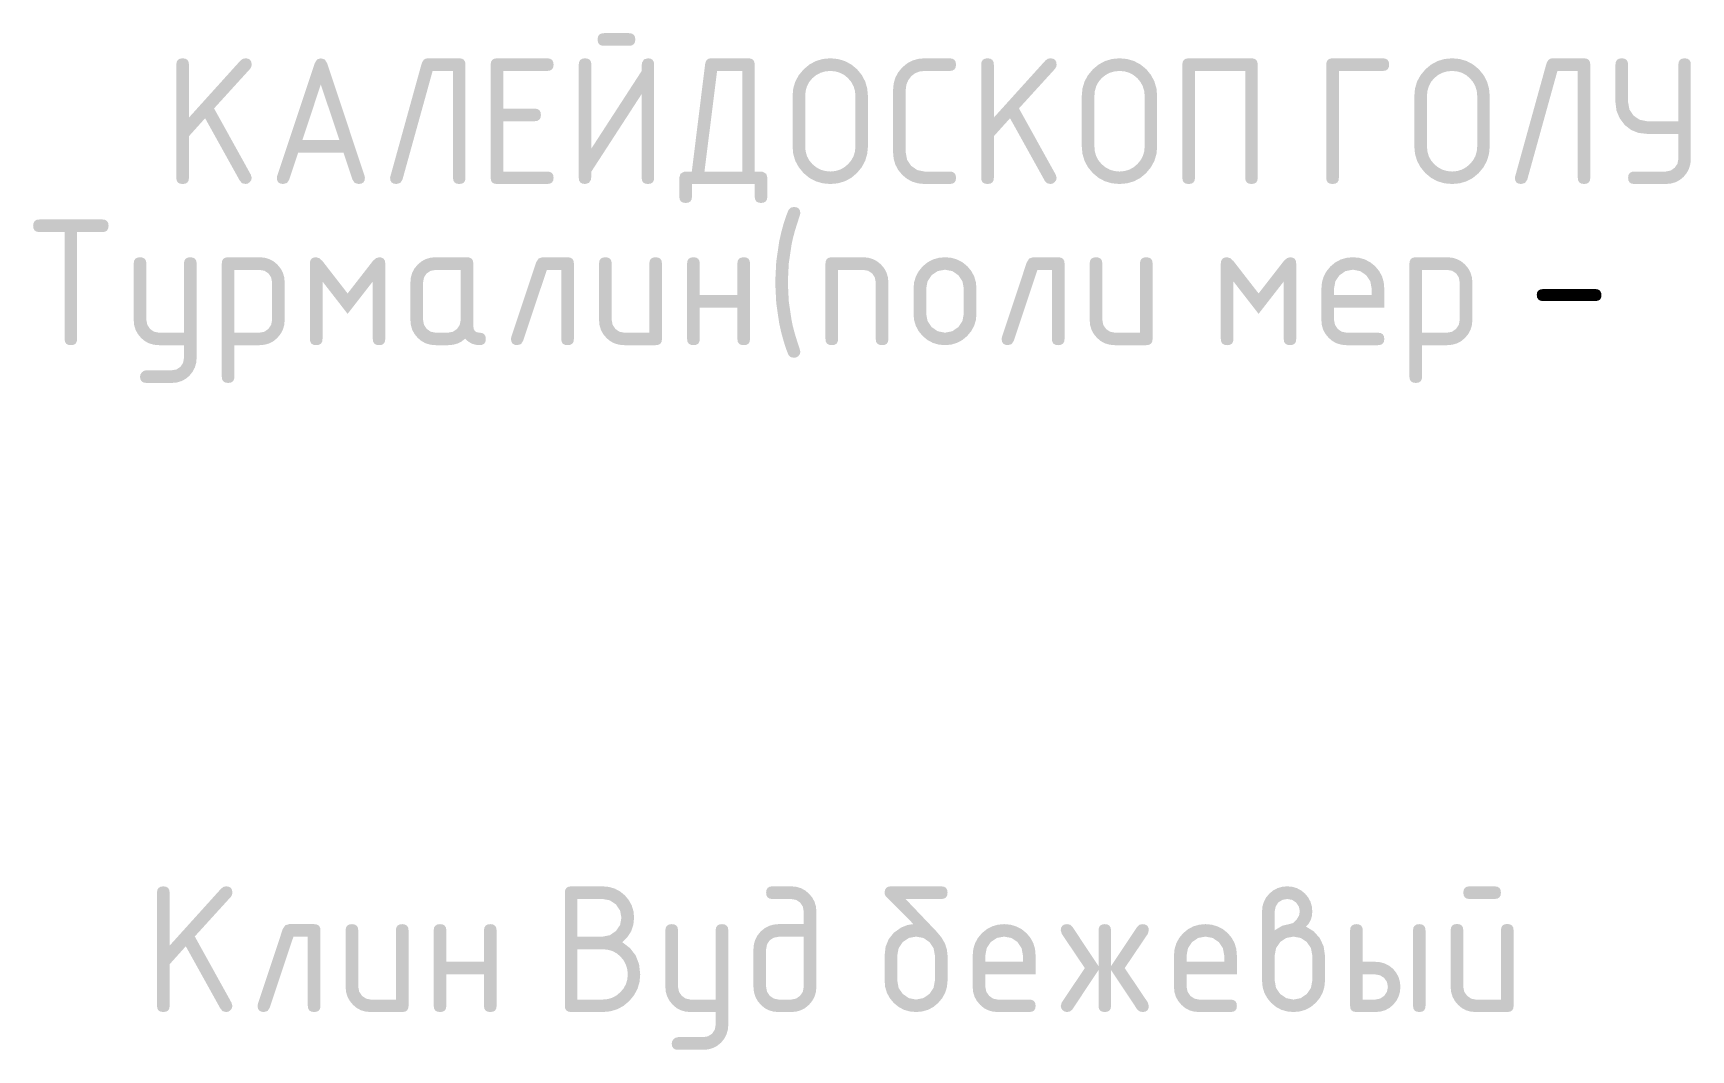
# Model space of a CAD drawing. Header units: millimetres. Extents: x -546 to 1681, y -650 to 1730.
# Drawn here: x 1109.88 to 1149.81, y 389.22 to 413.7 of the extents above; entities that cross this region are included whole.
import ezdxf

# ---------------------------------------------------------------- set-up
doc = ezdxf.new("R2010")
doc.units = ezdxf.units.MM

msp = doc.modelspace()

# ---------------------------------------------------------------- hatches: boundary and pattern name
h = msp.add_hatch(color=7)
h.paths.add_polyline_path([(1124.689, 413.095), (1124.753, 413.085), (1124.8, 413.057), (1124.828, 413.009), (1124.837, 412.943), (1124.837, 410.216), (1124.828, 410.15), (1124.8, 410.104), (1124.753, 410.077), (1124.689, 410.068), (1124.622, 410.077), (1124.575, 410.104), (1124.546, 410.15), (1124.537, 410.216), (1124.537, 412.235), (1123.326, 410.368), (1123.323, 410.239), (1123.313, 410.169), (1123.266, 410.093), (1123.174, 410.068), (1123.107, 410.077), (1123.059, 410.104), (1123.031, 410.15), (1123.021, 410.216), (1123.021, 412.943), (1123.031, 413.009), (1123.059, 413.057), (1123.107, 413.085), (1123.174, 413.095), (1123.24, 413.085), (1123.288, 413.057), (1123.316, 413.009), (1123.326, 412.943), (1123.326, 410.923), (1124.537, 412.79), (1124.538, 412.921), (1124.545, 412.989), (1124.593, 413.069)])
h.paths.add_polyline_path([(1124.232, 413.395), (1123.627, 413.395), (1123.56, 413.405), (1123.512, 413.433), (1123.484, 413.481), (1123.474, 413.548), (1123.484, 413.614), (1123.512, 413.662), (1123.56, 413.69), (1123.627, 413.7), (1124.232, 413.7), (1124.299, 413.69), (1124.346, 413.662), (1124.375, 413.614), (1124.384, 413.548), (1124.375, 413.481), (1124.346, 413.433), (1124.299, 413.405)])
h = msp.add_hatch(color=7)
h.dxf.hatch_style = 2
h.paths.add_polyline_path([(1114.02, 411.651), (1113.631, 411.219), (1113.631, 410.216), (1113.621, 410.15), (1113.592, 410.104), (1113.545, 410.077), (1113.478, 410.068), (1113.412, 410.077), (1113.364, 410.104), (1113.335, 410.15), (1113.326, 410.216), (1113.326, 412.943), (1113.335, 413.009), (1113.364, 413.057), (1113.412, 413.085), (1113.478, 413.095), (1113.545, 413.085), (1113.592, 413.057), (1113.621, 413.009), (1113.631, 412.943), (1113.631, 411.668), (1114.875, 413.044), (1114.93, 413.082), (1114.994, 413.095), (1115.058, 413.085), (1115.104, 413.057), (1115.133, 413.009), (1115.142, 412.943), (1115.132, 412.888), (1115.104, 412.841), (1114.236, 411.888), (1115.121, 410.292), (1115.142, 410.216), (1115.131, 410.162), (1115.096, 410.114), (1115.048, 410.079), (1114.994, 410.068), (1114.912, 410.087), (1114.858, 410.144)])
h = msp.add_hatch(color=7)
h.paths.add_polyline_path([(1116.807, 412.464), (1116.363, 411.126), (1117.255, 411.126)])
h.paths.add_polyline_path([(1117.87, 410.216), (1117.86, 410.15), (1117.831, 410.104), (1117.784, 410.077), (1117.717, 410.068), (1117.626, 410.093), (1117.573, 410.169), (1117.353, 410.821), (1116.261, 410.821), (1116.045, 410.169), (1115.992, 410.093), (1115.901, 410.068), (1115.834, 410.077), (1115.787, 410.104), (1115.758, 410.15), (1115.748, 410.216), (1115.757, 410.267), (1116.659, 412.972), (1116.716, 413.065), (1116.807, 413.095), (1116.902, 413.066), (1116.959, 412.976), (1117.861, 410.267)])
h = msp.add_hatch(color=7)
h.dxf.hatch_style = 2
h.paths.add_polyline_path([(1119.382, 413.095), (1120.144, 413.095), (1120.208, 413.085), (1120.255, 413.057), (1120.283, 413.009), (1120.292, 412.943), (1120.292, 410.216), (1120.283, 410.15), (1120.255, 410.104), (1120.208, 410.077), (1120.144, 410.068), (1120.078, 410.077), (1120.03, 410.104), (1120.002, 410.15), (1119.992, 410.216), (1119.992, 412.79), (1119.501, 412.79), (1118.773, 410.169), (1118.721, 410.093), (1118.629, 410.068), (1118.562, 410.077), (1118.514, 410.104), (1118.486, 410.15), (1118.476, 410.216), (1118.479, 410.237), (1118.489, 410.271), (1119.23, 412.943), (1119.254, 413.009), (1119.287, 413.057), (1119.33, 413.085)])
h = msp.add_hatch(color=7)
h.dxf.hatch_style = 2
h.paths.add_polyline_path([(1120.899, 410.216), (1120.899, 412.943), (1120.908, 413.009), (1120.937, 413.057), (1120.985, 413.085), (1121.052, 413.095), (1122.262, 413.095), (1122.329, 413.085), (1122.377, 413.057), (1122.405, 413.009), (1122.415, 412.943), (1122.405, 412.876), (1122.377, 412.828), (1122.329, 412.799), (1122.262, 412.79), (1121.204, 412.79), (1121.204, 411.884), (1121.957, 411.884), (1122.024, 411.875), (1122.072, 411.846), (1122.1, 411.798), (1122.11, 411.732), (1122.1, 411.665), (1122.072, 411.617), (1122.024, 411.589), (1121.957, 411.579), (1121.204, 411.579), (1121.204, 410.368), (1122.262, 410.368), (1122.329, 410.359), (1122.377, 410.33), (1122.405, 410.283), (1122.415, 410.216), (1122.405, 410.15), (1122.377, 410.104), (1122.329, 410.077), (1122.262, 410.068), (1121.052, 410.068), (1120.985, 410.077), (1120.937, 410.104), (1120.908, 410.15)])
h = msp.add_hatch(color=7)
h.paths.add_polyline_path([(1127.26, 410.368), (1127.391, 410.367), (1127.459, 410.36), (1127.539, 410.312), (1127.565, 410.22), (1127.565, 409.763), (1127.555, 409.697), (1127.527, 409.649), (1127.479, 409.621), (1127.412, 409.611), (1127.346, 409.621), (1127.298, 409.649), (1127.27, 409.697), (1127.26, 409.763), (1127.26, 410.068), (1125.749, 410.068), (1125.749, 409.763), (1125.739, 409.697), (1125.711, 409.649), (1125.663, 409.621), (1125.596, 409.611), (1125.53, 409.621), (1125.482, 409.649), (1125.453, 409.697), (1125.444, 409.763), (1125.444, 410.22), (1125.47, 410.312), (1125.55, 410.36), (1125.617, 410.367), (1125.745, 410.368), (1126.066, 412.955), (1126.082, 413.016), (1126.11, 413.06), (1126.15, 413.086), (1126.202, 413.095), (1127.112, 413.095), (1127.176, 413.085), (1127.222, 413.057), (1127.251, 413.009), (1127.26, 412.943)])
h.paths.add_polyline_path([(1126.96, 410.368), (1126.96, 412.79), (1126.354, 412.79), (1126.05, 410.368)])
h = msp.add_hatch(color=7)
h.paths.add_polyline_path([(1129.687, 410.974), (1129.687, 412.185), (1129.676, 412.307), (1129.643, 412.419), (1129.587, 412.523), (1129.509, 412.616), (1129.418, 412.692), (1129.316, 412.746), (1129.204, 412.779), (1129.082, 412.79), (1128.959, 412.779), (1128.847, 412.746), (1128.744, 412.692), (1128.65, 412.616), (1128.573, 412.523), (1128.519, 412.419), (1128.487, 412.307), (1128.476, 412.185), (1128.476, 410.974), (1128.487, 410.852), (1128.519, 410.739), (1128.573, 410.638), (1128.65, 410.546), (1128.744, 410.469), (1128.847, 410.413), (1128.959, 410.38), (1129.082, 410.368), (1129.204, 410.38), (1129.316, 410.413), (1129.418, 410.469), (1129.509, 410.546), (1129.587, 410.638), (1129.643, 410.739), (1129.676, 410.852)])
h.paths.add_polyline_path([(1129.988, 410.974), (1129.971, 410.793), (1129.921, 410.625), (1129.838, 410.471), (1129.721, 410.33), (1129.583, 410.214), (1129.43, 410.133), (1129.263, 410.084), (1129.082, 410.068), (1128.899, 410.084), (1128.732, 410.133), (1128.578, 410.214), (1128.438, 410.33), (1128.322, 410.471), (1128.238, 410.625), (1128.188, 410.793), (1128.172, 410.974), (1128.172, 412.185), (1128.188, 412.367), (1128.238, 412.535), (1128.322, 412.688), (1128.438, 412.828), (1128.578, 412.945), (1128.732, 413.028), (1128.899, 413.078), (1129.082, 413.095), (1129.263, 413.078), (1129.431, 413.029), (1129.585, 412.947), (1129.725, 412.832), (1129.84, 412.692), (1129.922, 412.537), (1129.971, 412.368), (1129.988, 412.185)])
h = msp.add_hatch(color=7)
h.dxf.hatch_style = 2
h.paths.add_polyline_path([(1131.957, 413.095), (1132.024, 413.085), (1132.072, 413.057), (1132.101, 413.009), (1132.11, 412.943), (1132.101, 412.876), (1132.072, 412.828), (1132.024, 412.799), (1131.957, 412.79), (1131.352, 412.79), (1131.23, 412.776), (1131.124, 412.735), (1131.033, 412.665), (1130.959, 412.566), (1130.913, 412.458), (1130.899, 412.337), (1130.899, 410.826), (1130.931, 410.65), (1131.03, 410.504), (1131.177, 410.403), (1131.352, 410.368), (1131.957, 410.368), (1132.024, 410.359), (1132.072, 410.33), (1132.101, 410.283), (1132.11, 410.216), (1132.101, 410.15), (1132.072, 410.104), (1132.024, 410.077), (1131.957, 410.068), (1131.352, 410.068), (1131.2, 410.082), (1131.059, 410.123), (1130.931, 410.191), (1130.815, 410.288), (1130.718, 410.405), (1130.649, 410.533), (1130.608, 410.672), (1130.594, 410.821), (1130.594, 412.337), (1130.608, 412.489), (1130.649, 412.63), (1130.718, 412.758), (1130.815, 412.875), (1130.931, 412.972), (1131.059, 413.04), (1131.2, 413.081), (1131.352, 413.095)])
h = msp.add_hatch(color=7)
h.dxf.hatch_style = 2
h.paths.add_polyline_path([(1133.411, 411.651), (1133.021, 411.219), (1133.021, 410.216), (1133.012, 410.15), (1132.983, 410.104), (1132.936, 410.077), (1132.869, 410.068), (1132.802, 410.077), (1132.754, 410.104), (1132.726, 410.15), (1132.716, 410.216), (1132.716, 412.943), (1132.726, 413.009), (1132.754, 413.057), (1132.802, 413.085), (1132.869, 413.095), (1132.936, 413.085), (1132.983, 413.057), (1133.012, 413.009), (1133.021, 412.943), (1133.021, 411.668), (1134.266, 413.044), (1134.321, 413.082), (1134.384, 413.095), (1134.449, 413.085), (1134.495, 413.057), (1134.523, 413.009), (1134.533, 412.943), (1134.523, 412.888), (1134.495, 412.841), (1133.626, 411.888), (1134.512, 410.292), (1134.533, 410.216), (1134.522, 410.162), (1134.486, 410.114), (1134.438, 410.079), (1134.384, 410.068), (1134.302, 410.087), (1134.249, 410.144)])
h = msp.add_hatch(color=7)
h.paths.add_polyline_path([(1136.655, 410.974), (1136.655, 412.185), (1136.644, 412.307), (1136.61, 412.419), (1136.555, 412.523), (1136.477, 412.616), (1136.386, 412.692), (1136.284, 412.746), (1136.172, 412.779), (1136.049, 412.79), (1135.927, 412.779), (1135.814, 412.746), (1135.711, 412.692), (1135.618, 412.616), (1135.54, 412.523), (1135.486, 412.419), (1135.454, 412.307), (1135.444, 412.185), (1135.444, 410.974), (1135.454, 410.852), (1135.486, 410.739), (1135.54, 410.638), (1135.618, 410.546), (1135.711, 410.469), (1135.814, 410.413), (1135.927, 410.38), (1136.049, 410.368), (1136.172, 410.38), (1136.284, 410.413), (1136.386, 410.469), (1136.477, 410.546), (1136.555, 410.638), (1136.61, 410.739), (1136.644, 410.852)])
h.paths.add_polyline_path([(1136.955, 410.974), (1136.939, 410.793), (1136.889, 410.625), (1136.805, 410.471), (1136.689, 410.33), (1136.551, 410.214), (1136.398, 410.133), (1136.23, 410.084), (1136.049, 410.068), (1135.867, 410.084), (1135.699, 410.133), (1135.546, 410.214), (1135.406, 410.33), (1135.289, 410.471), (1135.206, 410.625), (1135.156, 410.793), (1135.139, 410.974), (1135.139, 412.185), (1135.156, 412.367), (1135.206, 412.535), (1135.289, 412.688), (1135.406, 412.828), (1135.546, 412.945), (1135.699, 413.028), (1135.867, 413.078), (1136.049, 413.095), (1136.23, 413.078), (1136.398, 413.029), (1136.552, 412.947), (1136.693, 412.832), (1136.807, 412.692), (1136.889, 412.537), (1136.939, 412.368), (1136.955, 412.185)])
h = msp.add_hatch(color=7)
h.dxf.hatch_style = 2
h.paths.add_polyline_path([(1137.715, 413.095), (1139.23, 413.095), (1139.294, 413.085), (1139.341, 413.057), (1139.369, 413.009), (1139.378, 412.943), (1139.378, 410.216), (1139.369, 410.15), (1139.341, 410.104), (1139.294, 410.077), (1139.23, 410.068), (1139.163, 410.077), (1139.116, 410.104), (1139.087, 410.15), (1139.078, 410.216), (1139.078, 412.79), (1137.867, 412.79), (1137.867, 410.216), (1137.857, 410.15), (1137.829, 410.104), (1137.781, 410.077), (1137.715, 410.068), (1137.648, 410.077), (1137.6, 410.104), (1137.571, 410.15), (1137.562, 410.216), (1137.562, 412.943), (1137.571, 413.009), (1137.6, 413.057), (1137.648, 413.085)])
h = msp.add_hatch(color=7)
h.dxf.hatch_style = 2
h.paths.add_polyline_path([(1141.333, 412.79), (1141.333, 410.216), (1141.324, 410.15), (1141.295, 410.104), (1141.248, 410.077), (1141.181, 410.068), (1141.114, 410.077), (1141.067, 410.104), (1141.038, 410.15), (1141.028, 410.216), (1141.028, 412.943), (1141.038, 413.009), (1141.067, 413.057), (1141.114, 413.085), (1141.181, 413.095), (1142.392, 413.095), (1142.459, 413.085), (1142.506, 413.057), (1142.535, 413.009), (1142.544, 412.943), (1142.535, 412.876), (1142.506, 412.828), (1142.459, 412.799), (1142.392, 412.79)])
h = msp.add_hatch(color=7)
h.paths.add_polyline_path([(1144.666, 410.974), (1144.666, 412.185), (1144.655, 412.307), (1144.622, 412.419), (1144.566, 412.523), (1144.488, 412.616), (1144.397, 412.692), (1144.295, 412.746), (1144.183, 412.779), (1144.061, 412.79), (1143.938, 412.779), (1143.826, 412.746), (1143.723, 412.692), (1143.629, 412.616), (1143.552, 412.523), (1143.498, 412.419), (1143.466, 412.307), (1143.455, 412.185), (1143.455, 410.974), (1143.466, 410.852), (1143.498, 410.739), (1143.552, 410.638), (1143.629, 410.546), (1143.723, 410.469), (1143.826, 410.413), (1143.938, 410.38), (1144.061, 410.368), (1144.183, 410.38), (1144.295, 410.413), (1144.397, 410.469), (1144.488, 410.546), (1144.566, 410.638), (1144.622, 410.739), (1144.655, 410.852)])
h.paths.add_polyline_path([(1144.967, 410.974), (1144.95, 410.793), (1144.9, 410.625), (1144.817, 410.471), (1144.7, 410.33), (1144.562, 410.214), (1144.409, 410.133), (1144.242, 410.084), (1144.061, 410.068), (1143.878, 410.084), (1143.711, 410.133), (1143.557, 410.214), (1143.417, 410.33), (1143.301, 410.471), (1143.217, 410.625), (1143.167, 410.793), (1143.151, 410.974), (1143.151, 412.185), (1143.167, 412.367), (1143.217, 412.535), (1143.301, 412.688), (1143.417, 412.828), (1143.557, 412.945), (1143.711, 413.028), (1143.878, 413.078), (1144.061, 413.095), (1144.242, 413.078), (1144.41, 413.029), (1144.564, 412.947), (1144.704, 412.832), (1144.819, 412.692), (1144.901, 412.537), (1144.95, 412.368), (1144.967, 412.185)])
h = msp.add_hatch(color=7)
h.dxf.hatch_style = 2
h.paths.add_polyline_path([(1146.48, 413.095), (1147.241, 413.095), (1147.306, 413.085), (1147.352, 413.057), (1147.38, 413.009), (1147.39, 412.943), (1147.39, 410.216), (1147.38, 410.15), (1147.352, 410.104), (1147.306, 410.077), (1147.241, 410.068), (1147.175, 410.077), (1147.127, 410.104), (1147.099, 410.15), (1147.089, 410.216), (1147.089, 412.79), (1146.598, 412.79), (1145.87, 410.169), (1145.818, 410.093), (1145.726, 410.068), (1145.659, 410.077), (1145.611, 410.104), (1145.583, 410.15), (1145.573, 410.216), (1145.577, 410.237), (1145.586, 410.271), (1146.327, 412.943), (1146.351, 413.009), (1146.384, 413.057), (1146.427, 413.085)])
h = msp.add_hatch(color=7)
h.dxf.hatch_style = 2
h.paths.add_polyline_path([(1149.512, 411.275), (1148.754, 411.275), (1148.551, 411.298), (1148.374, 411.369), (1148.222, 411.487), (1148.098, 411.651), (1148.022, 411.832), (1147.996, 412.032), (1147.996, 412.943), (1148.006, 413.009), (1148.034, 413.057), (1148.082, 413.085), (1148.149, 413.095), (1148.215, 413.085), (1148.263, 413.057), (1148.291, 413.009), (1148.301, 412.943), (1148.301, 412.036), (1148.333, 411.861), (1148.432, 411.715), (1148.579, 411.614), (1148.754, 411.579), (1149.512, 411.579), (1149.512, 412.943), (1149.521, 413.009), (1149.55, 413.057), (1149.598, 413.085), (1149.664, 413.095), (1149.728, 413.085), (1149.775, 413.057), (1149.803, 413.009), (1149.812, 412.943), (1149.812, 410.673), (1149.801, 410.551), (1149.768, 410.438), (1149.714, 410.335), (1149.639, 410.242), (1149.545, 410.164), (1149.442, 410.11), (1149.329, 410.078), (1149.207, 410.068), (1148.449, 410.068), (1148.385, 410.077), (1148.338, 410.104), (1148.31, 410.15), (1148.301, 410.216), (1148.31, 410.283), (1148.338, 410.33), (1148.385, 410.359), (1148.449, 410.368), (1149.207, 410.368), (1149.324, 410.391), (1149.423, 410.458), (1149.49, 410.556), (1149.512, 410.673)])
h = msp.add_hatch(color=7)
h.dxf.hatch_style = 2
h.paths.add_polyline_path([(1128.058, 407.699), (1128.081, 407.242), (1128.148, 406.789), (1128.179, 406.642), (1128.223, 406.477), (1128.279, 406.292), (1128.346, 406.086), (1128.359, 406.031), (1128.349, 405.975), (1128.312, 405.925), (1128.264, 405.893), (1128.207, 405.883), (1128.127, 405.899), (1128.075, 405.95), (1128.016, 406.1), (1127.959, 406.277), (1127.903, 406.48), (1127.851, 406.708), (1127.779, 407.2), (1127.754, 407.699), (1127.779, 408.197), (1127.851, 408.689), (1127.903, 408.918), (1127.959, 409.12), (1128.016, 409.295), (1128.075, 409.443), (1128.127, 409.498), (1128.207, 409.515), (1128.273, 409.505), (1128.321, 409.476), (1128.35, 409.429), (1128.359, 409.362), (1128.346, 409.307), (1128.279, 409.104), (1128.223, 408.92), (1128.179, 408.755), (1128.148, 408.609), (1128.081, 408.156)])
h = msp.add_hatch(color=7)
h.dxf.hatch_style = 2
h.paths.add_polyline_path([(1109.877, 409.062), (1109.887, 409.129), (1109.915, 409.176), (1109.963, 409.205), (1110.03, 409.214), (1111.545, 409.214), (1111.61, 409.205), (1111.656, 409.176), (1111.684, 409.129), (1111.694, 409.062), (1111.684, 408.995), (1111.656, 408.947), (1111.61, 408.919), (1111.545, 408.909), (1110.936, 408.909), (1110.936, 406.336), (1110.927, 406.269), (1110.9, 406.223), (1110.854, 406.196), (1110.787, 406.187), (1110.721, 406.196), (1110.673, 406.223), (1110.645, 406.269), (1110.635, 406.336), (1110.635, 408.909), (1110.03, 408.909), (1109.963, 408.919), (1109.915, 408.947), (1109.887, 408.995)])
h = msp.add_hatch(color=7)
h.dxf.hatch_style = 2
h.paths.add_polyline_path([(1113.511, 405.878), (1113.511, 406.187), (1112.906, 406.187), (1112.783, 406.198), (1112.671, 406.23), (1112.569, 406.284), (1112.478, 406.361), (1112.4, 406.455), (1112.344, 406.558), (1112.311, 406.67), (1112.3, 406.793), (1112.3, 408.156), (1112.309, 408.22), (1112.338, 408.267), (1112.386, 408.295), (1112.452, 408.304), (1112.519, 408.295), (1112.567, 408.267), (1112.595, 408.22), (1112.605, 408.156), (1112.605, 406.793), (1112.627, 406.677), (1112.694, 406.577), (1112.792, 406.51), (1112.906, 406.488), (1113.511, 406.488), (1113.511, 408.156), (1113.52, 408.22), (1113.549, 408.267), (1113.596, 408.295), (1113.663, 408.304), (1113.73, 408.295), (1113.778, 408.267), (1113.806, 408.22), (1113.816, 408.156), (1113.816, 405.883), (1113.805, 405.76), (1113.772, 405.648), (1113.717, 405.545), (1113.642, 405.451), (1113.551, 405.375), (1113.449, 405.321), (1113.336, 405.288), (1113.214, 405.277), (1112.605, 405.277), (1112.538, 405.287), (1112.491, 405.315), (1112.462, 405.363), (1112.452, 405.429), (1112.463, 405.484), (1112.499, 405.535), (1112.547, 405.57), (1112.605, 405.582), (1113.21, 405.582), (1113.328, 405.602), (1113.426, 405.666), (1113.489, 405.761)])
h = msp.add_hatch(color=7)
h.paths.add_polyline_path([(1114.422, 408.156), (1114.431, 408.22), (1114.46, 408.267), (1114.507, 408.295), (1114.574, 408.304), (1115.332, 408.304), (1115.454, 408.293), (1115.566, 408.26), (1115.668, 408.206), (1115.759, 408.13), (1115.837, 408.037), (1115.893, 407.934), (1115.926, 407.821), (1115.937, 407.699), (1115.937, 406.793), (1115.926, 406.67), (1115.893, 406.558), (1115.837, 406.455), (1115.759, 406.361), (1115.668, 406.284), (1115.566, 406.23), (1115.454, 406.198), (1115.332, 406.187), (1114.726, 406.187), (1114.726, 405.426), (1114.717, 405.361), (1114.688, 405.315), (1114.641, 405.287), (1114.574, 405.277), (1114.507, 405.287), (1114.46, 405.315), (1114.431, 405.361), (1114.422, 405.426)])
h.paths.add_polyline_path([(1114.726, 407.999), (1114.726, 406.488), (1115.332, 406.488), (1115.447, 406.51), (1115.543, 406.577), (1115.61, 406.675), (1115.633, 406.793), (1115.633, 407.699), (1115.611, 407.816), (1115.548, 407.914), (1115.449, 407.979), (1115.332, 407.999)])
h = msp.add_hatch(color=7)
h.dxf.hatch_style = 2
h.paths.add_polyline_path([(1117.453, 406.941), (1116.848, 407.72), (1116.848, 406.336), (1116.839, 406.269), (1116.81, 406.223), (1116.763, 406.196), (1116.696, 406.187), (1116.629, 406.196), (1116.581, 406.223), (1116.553, 406.269), (1116.543, 406.336), (1116.543, 408.156), (1116.553, 408.22), (1116.581, 408.267), (1116.629, 408.295), (1116.696, 408.304), (1116.772, 408.281), (1116.848, 408.211), (1117.453, 407.432), (1118.059, 408.211), (1118.135, 408.281), (1118.211, 408.304), (1118.276, 408.295), (1118.322, 408.267), (1118.35, 408.22), (1118.36, 408.156), (1118.36, 406.336), (1118.35, 406.269), (1118.322, 406.223), (1118.276, 406.196), (1118.211, 406.187), (1118.145, 406.196), (1118.097, 406.223), (1118.069, 406.269), (1118.059, 406.336), (1118.059, 407.72)])
h = msp.add_hatch(color=7)
h.paths.add_polyline_path([(1120.177, 407.999), (1119.572, 407.999), (1119.454, 407.977), (1119.355, 407.914), (1119.292, 407.816), (1119.271, 407.699), (1119.271, 406.793), (1119.293, 406.677), (1119.36, 406.577), (1119.458, 406.51), (1119.572, 406.488), (1119.876, 406.488), (1119.991, 406.51), (1120.088, 406.577), (1120.154, 406.675), (1120.177, 406.793)])
h.paths.add_polyline_path([(1120.782, 406.336), (1120.773, 406.269), (1120.744, 406.223), (1120.698, 406.196), (1120.634, 406.187), (1120.531, 406.197), (1120.44, 406.226), (1120.358, 406.275), (1120.286, 406.344), (1120.197, 406.275), (1120.099, 406.226), (1119.992, 406.197), (1119.876, 406.187), (1119.572, 406.187), (1119.449, 406.198), (1119.337, 406.23), (1119.235, 406.284), (1119.144, 406.361), (1119.066, 406.454), (1119.01, 406.556), (1118.977, 406.669), (1118.966, 406.793), (1118.966, 407.699), (1118.977, 407.821), (1119.01, 407.934), (1119.066, 408.037), (1119.144, 408.13), (1119.235, 408.206), (1119.337, 408.26), (1119.449, 408.293), (1119.572, 408.304), (1120.329, 408.304), (1120.396, 408.295), (1120.444, 408.267), (1120.472, 408.22), (1120.482, 408.156), (1120.482, 406.64), (1120.491, 406.574), (1120.52, 406.526), (1120.567, 406.497), (1120.634, 406.488), (1120.698, 406.478), (1120.744, 406.45), (1120.773, 406.402)])
h = msp.add_hatch(color=7)
h.dxf.hatch_style = 2
h.paths.add_polyline_path([(1122.146, 408.304), (1122.751, 408.304), (1122.818, 408.295), (1122.866, 408.267), (1122.895, 408.22), (1122.904, 408.156), (1122.904, 406.336), (1122.895, 406.269), (1122.866, 406.223), (1122.818, 406.196), (1122.751, 406.187), (1122.685, 406.196), (1122.637, 406.223), (1122.609, 406.269), (1122.599, 406.336), (1122.599, 407.999), (1122.252, 407.999), (1121.68, 406.289), (1121.63, 406.213), (1121.541, 406.187), (1121.474, 406.197), (1121.426, 406.225), (1121.398, 406.273), (1121.388, 406.34), (1121.397, 406.386), (1121.994, 408.181), (1122.054, 408.274)])
h = msp.add_hatch(color=7)
h.dxf.hatch_style = 2
h.paths.add_polyline_path([(1125.026, 408.156), (1125.026, 406.336), (1125.016, 406.269), (1124.988, 406.223), (1124.94, 406.196), (1124.873, 406.187), (1124.116, 406.187), (1123.993, 406.198), (1123.881, 406.23), (1123.779, 406.284), (1123.688, 406.361), (1123.61, 406.454), (1123.555, 406.556), (1123.521, 406.669), (1123.51, 406.793), (1123.51, 408.156), (1123.52, 408.22), (1123.548, 408.267), (1123.596, 408.295), (1123.663, 408.304), (1123.729, 408.295), (1123.777, 408.267), (1123.805, 408.22), (1123.815, 408.156), (1123.815, 406.793), (1123.837, 406.677), (1123.904, 406.577), (1124.002, 406.51), (1124.116, 406.488), (1124.721, 406.488), (1124.721, 408.156), (1124.731, 408.22), (1124.759, 408.267), (1124.807, 408.295), (1124.873, 408.304), (1124.94, 408.295), (1124.988, 408.267), (1125.016, 408.22)])
h = msp.add_hatch(color=7)
h.dxf.hatch_style = 2
h.paths.add_polyline_path([(1125.937, 407.094), (1125.937, 406.336), (1125.927, 406.269), (1125.899, 406.223), (1125.851, 406.196), (1125.784, 406.187), (1125.718, 406.196), (1125.67, 406.223), (1125.641, 406.269), (1125.632, 406.336), (1125.632, 408.156), (1125.641, 408.22), (1125.67, 408.267), (1125.718, 408.295), (1125.784, 408.304), (1125.851, 408.295), (1125.899, 408.267), (1125.927, 408.22), (1125.937, 408.156), (1125.937, 407.398), (1126.843, 407.398), (1126.843, 408.156), (1126.852, 408.22), (1126.881, 408.267), (1126.928, 408.295), (1126.995, 408.304), (1127.062, 408.295), (1127.11, 408.267), (1127.138, 408.22), (1127.148, 408.156), (1127.148, 406.336), (1127.138, 406.269), (1127.11, 406.223), (1127.062, 406.196), (1126.995, 406.187), (1126.928, 406.196), (1126.881, 406.223), (1126.852, 406.269), (1126.843, 406.336), (1126.843, 407.094)])
h = msp.add_hatch(color=7)
h.dxf.hatch_style = 2
h.paths.add_polyline_path([(1128.965, 406.336), (1128.965, 408.156), (1128.974, 408.22), (1129.003, 408.267), (1129.051, 408.295), (1129.117, 408.304), (1129.875, 408.304), (1129.995, 408.293), (1130.106, 408.26), (1130.209, 408.206), (1130.302, 408.13), (1130.38, 408.037), (1130.436, 407.934), (1130.469, 407.821), (1130.481, 407.699), (1130.481, 406.336), (1130.471, 406.269), (1130.442, 406.223), (1130.395, 406.196), (1130.328, 406.187), (1130.261, 406.196), (1130.214, 406.223), (1130.185, 406.269), (1130.176, 406.336), (1130.176, 407.699), (1130.154, 407.816), (1130.091, 407.914), (1129.993, 407.979), (1129.875, 407.999), (1129.27, 407.999), (1129.27, 406.336), (1129.26, 406.269), (1129.231, 406.223), (1129.184, 406.196), (1129.117, 406.187), (1129.051, 406.196), (1129.003, 406.223), (1128.974, 406.269)])
h = msp.add_hatch(color=7)
h.paths.add_polyline_path([(1131.086, 406.941), (1131.086, 407.546), (1131.1, 407.699), (1131.141, 407.839), (1131.21, 407.967), (1131.307, 408.084), (1131.423, 408.181), (1131.552, 408.249), (1131.692, 408.29), (1131.844, 408.304), (1131.997, 408.291), (1132.137, 408.25), (1132.265, 408.182), (1132.382, 408.088), (1132.479, 407.971), (1132.548, 407.843), (1132.589, 407.701), (1132.602, 407.546), (1132.602, 406.941), (1132.588, 406.791), (1132.546, 406.652), (1132.475, 406.524), (1132.378, 406.407), (1132.263, 406.311), (1132.135, 406.242), (1131.995, 406.201), (1131.844, 406.187), (1131.692, 406.201), (1131.552, 406.242), (1131.423, 406.311), (1131.307, 406.407), (1131.21, 406.524), (1131.141, 406.652), (1131.1, 406.791)])
h.paths.add_polyline_path([(1132.297, 406.945), (1132.297, 407.551), (1132.265, 407.724), (1132.166, 407.872), (1132.019, 407.971), (1131.844, 408.004), (1131.669, 407.971), (1131.522, 407.872), (1131.424, 407.724), (1131.391, 407.551), (1131.391, 406.945), (1131.424, 406.768), (1131.522, 406.623), (1131.669, 406.522), (1131.844, 406.488), (1132.019, 406.522), (1132.166, 406.623), (1132.265, 406.77)])
h = msp.add_hatch(color=7)
h.dxf.hatch_style = 2
h.paths.add_polyline_path([(1133.966, 408.304), (1134.571, 408.304), (1134.638, 408.295), (1134.686, 408.267), (1134.715, 408.22), (1134.724, 408.156), (1134.724, 406.336), (1134.715, 406.269), (1134.686, 406.223), (1134.638, 406.196), (1134.571, 406.187), (1134.505, 406.196), (1134.457, 406.223), (1134.429, 406.269), (1134.419, 406.336), (1134.419, 407.999), (1134.072, 407.999), (1133.5, 406.289), (1133.45, 406.213), (1133.361, 406.187), (1133.294, 406.197), (1133.246, 406.225), (1133.218, 406.273), (1133.208, 406.34), (1133.217, 406.386), (1133.814, 408.181), (1133.874, 408.274)])
h = msp.add_hatch(color=7)
h.dxf.hatch_style = 2
h.paths.add_polyline_path([(1136.846, 408.156), (1136.846, 406.336), (1136.836, 406.269), (1136.808, 406.223), (1136.76, 406.196), (1136.693, 406.187), (1135.936, 406.187), (1135.813, 406.198), (1135.701, 406.23), (1135.599, 406.284), (1135.508, 406.361), (1135.43, 406.454), (1135.375, 406.556), (1135.341, 406.669), (1135.33, 406.793), (1135.33, 408.156), (1135.339, 408.22), (1135.368, 408.267), (1135.416, 408.295), (1135.483, 408.304), (1135.549, 408.295), (1135.597, 408.267), (1135.625, 408.22), (1135.635, 408.156), (1135.635, 406.793), (1135.657, 406.677), (1135.724, 406.577), (1135.822, 406.51), (1135.936, 406.488), (1136.541, 406.488), (1136.541, 408.156), (1136.551, 408.22), (1136.579, 408.267), (1136.627, 408.295), (1136.693, 408.304), (1136.76, 408.295), (1136.808, 408.267), (1136.836, 408.22)])
h = msp.add_hatch(color=7)
h.dxf.hatch_style = 2
h.paths.add_polyline_path([(1139.399, 406.941), (1138.794, 407.72), (1138.794, 406.336), (1138.784, 406.269), (1138.756, 406.223), (1138.708, 406.196), (1138.642, 406.187), (1138.575, 406.196), (1138.527, 406.223), (1138.499, 406.269), (1138.489, 406.336), (1138.489, 408.156), (1138.499, 408.22), (1138.527, 408.267), (1138.575, 408.295), (1138.642, 408.304), (1138.718, 408.281), (1138.794, 408.211), (1139.399, 407.432), (1140.005, 408.211), (1140.081, 408.281), (1140.157, 408.304), (1140.221, 408.295), (1140.268, 408.267), (1140.296, 408.22), (1140.305, 408.156), (1140.305, 406.336), (1140.296, 406.269), (1140.268, 406.223), (1140.221, 406.196), (1140.157, 406.187), (1140.091, 406.196), (1140.043, 406.223), (1140.014, 406.269), (1140.005, 406.336), (1140.005, 407.72)])
h = msp.add_hatch(color=7)
h.paths.add_polyline_path([(1141.67, 408.004), (1141.495, 407.971), (1141.348, 407.872), (1141.249, 407.726), (1141.216, 407.551), (1141.216, 407.398), (1142.123, 407.398), (1142.123, 407.551), (1142.09, 407.726), (1141.991, 407.872), (1141.845, 407.971)])
h.paths.add_polyline_path([(1141.216, 407.094), (1141.216, 406.793), (1141.239, 406.677), (1141.306, 406.577), (1141.404, 406.51), (1141.517, 406.488), (1142.275, 406.488), (1142.342, 406.478), (1142.389, 406.45), (1142.418, 406.402), (1142.427, 406.336), (1142.418, 406.269), (1142.389, 406.223), (1142.342, 406.196), (1142.275, 406.187), (1141.517, 406.187), (1141.395, 406.198), (1141.283, 406.23), (1141.181, 406.284), (1141.09, 406.361), (1141.012, 406.454), (1140.956, 406.556), (1140.923, 406.669), (1140.912, 406.793), (1140.912, 407.546), (1140.925, 407.699), (1140.966, 407.839), (1141.035, 407.967), (1141.132, 408.084), (1141.249, 408.181), (1141.377, 408.249), (1141.517, 408.29), (1141.67, 408.304), (1141.822, 408.291), (1141.962, 408.25), (1142.09, 408.182), (1142.207, 408.088), (1142.304, 407.971), (1142.373, 407.843), (1142.414, 407.703), (1142.427, 407.551), (1142.427, 407.094)])
h = msp.add_hatch(color=7)
h.paths.add_polyline_path([(1143.033, 408.156), (1143.043, 408.22), (1143.071, 408.267), (1143.119, 408.295), (1143.186, 408.304), (1143.943, 408.304), (1144.066, 408.293), (1144.178, 408.26), (1144.28, 408.206), (1144.371, 408.13), (1144.449, 408.037), (1144.505, 407.934), (1144.538, 407.821), (1144.549, 407.699), (1144.549, 406.793), (1144.538, 406.67), (1144.505, 406.558), (1144.449, 406.455), (1144.371, 406.361), (1144.28, 406.284), (1144.178, 406.23), (1144.066, 406.198), (1143.943, 406.187), (1143.338, 406.187), (1143.338, 405.426), (1143.329, 405.361), (1143.3, 405.315), (1143.253, 405.287), (1143.186, 405.277), (1143.119, 405.287), (1143.071, 405.315), (1143.043, 405.361), (1143.033, 405.426)])
h.paths.add_polyline_path([(1143.338, 407.999), (1143.338, 406.488), (1143.943, 406.488), (1144.059, 406.51), (1144.155, 406.577), (1144.222, 406.675), (1144.244, 406.793), (1144.244, 407.699), (1144.223, 407.816), (1144.16, 407.914), (1144.061, 407.979), (1143.943, 407.999)])
h = msp.add_hatch(color=7)
h.dxf.hatch_style = 2
h.paths.add_polyline_path([(1113.555, 391.712), (1113.166, 391.28), (1113.166, 390.277), (1113.156, 390.211), (1113.128, 390.165), (1113.08, 390.138), (1113.014, 390.129), (1112.947, 390.138), (1112.899, 390.165), (1112.87, 390.211), (1112.861, 390.277), (1112.861, 393.004), (1112.87, 393.07), (1112.899, 393.118), (1112.947, 393.146), (1113.014, 393.156), (1113.08, 393.146), (1113.128, 393.118), (1113.156, 393.07), (1113.166, 393.004), (1113.166, 391.729), (1114.41, 393.105), (1114.465, 393.143), (1114.529, 393.156), (1114.593, 393.146), (1114.64, 393.118), (1114.668, 393.07), (1114.677, 393.004), (1114.668, 392.949), (1114.639, 392.902), (1113.771, 391.949), (1114.656, 390.353), (1114.677, 390.277), (1114.667, 390.223), (1114.631, 390.175), (1114.583, 390.139), (1114.529, 390.129), (1114.447, 390.148), (1114.393, 390.205)])
h = msp.add_hatch(color=7)
h.paths.add_polyline_path([(1124.071, 391.81), (1124.259, 391.666), (1124.394, 391.489), (1124.475, 391.279), (1124.502, 391.035), (1124.486, 390.854), (1124.436, 390.686), (1124.352, 390.532), (1124.235, 390.391), (1124.097, 390.275), (1123.944, 390.194), (1123.777, 390.145), (1123.596, 390.129), (1122.839, 390.129), (1122.772, 390.138), (1122.724, 390.165), (1122.695, 390.211), (1122.686, 390.277), (1122.686, 393.004), (1122.695, 393.07), (1122.724, 393.118), (1122.772, 393.146), (1122.839, 393.156), (1123.596, 393.156), (1123.748, 393.142), (1123.889, 393.101), (1124.017, 393.033), (1124.134, 392.936), (1124.229, 392.821), (1124.298, 392.694), (1124.34, 392.553), (1124.354, 392.398), (1124.336, 392.226), (1124.282, 392.07), (1124.193, 391.932)])
h.paths.add_polyline_path([(1122.991, 392.851), (1122.991, 391.945), (1123.596, 391.945), (1123.77, 391.979), (1123.918, 392.08), (1124.017, 392.225), (1124.049, 392.398), (1124.017, 392.573), (1123.918, 392.72), (1123.77, 392.819), (1123.596, 392.851)])
h.paths.add_polyline_path([(1122.991, 391.64), (1122.991, 390.429), (1123.596, 390.429), (1123.718, 390.44), (1123.831, 390.474), (1123.933, 390.53), (1124.024, 390.607), (1124.102, 390.698), (1124.157, 390.8), (1124.191, 390.913), (1124.202, 391.035), (1124.191, 391.157), (1124.157, 391.27), (1124.102, 391.373), (1124.024, 391.467), (1123.933, 391.544), (1123.831, 391.598), (1123.718, 391.63), (1123.596, 391.64)])
h = msp.add_hatch(color=7)
h.paths.add_polyline_path([(1128.746, 392.55), (1128.746, 390.734), (1128.735, 390.612), (1128.701, 390.499), (1128.646, 390.396), (1128.568, 390.303), (1128.474, 390.225), (1128.371, 390.171), (1128.26, 390.139), (1128.14, 390.129), (1127.836, 390.129), (1127.713, 390.139), (1127.601, 390.171), (1127.499, 390.225), (1127.408, 390.303), (1127.33, 390.396), (1127.275, 390.499), (1127.241, 390.612), (1127.23, 390.734), (1127.23, 391.64), (1127.241, 391.763), (1127.275, 391.875), (1127.33, 391.978), (1127.408, 392.072), (1127.501, 392.147), (1127.603, 392.202), (1127.714, 392.234), (1127.836, 392.246), (1128.441, 392.246), (1128.441, 392.55), (1128.419, 392.668), (1128.356, 392.766), (1128.258, 392.829), (1128.14, 392.851), (1127.683, 392.851), (1127.619, 392.86), (1127.572, 392.889), (1127.544, 392.937), (1127.535, 393.004), (1127.544, 393.07), (1127.572, 393.118), (1127.619, 393.146), (1127.683, 393.156), (1128.14, 393.156), (1128.262, 393.145), (1128.375, 393.111), (1128.477, 393.056), (1128.568, 392.978), (1128.646, 392.887), (1128.701, 392.785), (1128.735, 392.673)])
h.paths.add_polyline_path([(1128.441, 390.734), (1128.441, 391.941), (1127.836, 391.941), (1127.718, 391.919), (1127.62, 391.856), (1127.557, 391.758), (1127.535, 391.64), (1127.535, 390.734), (1127.557, 390.619), (1127.624, 390.519), (1127.722, 390.452), (1127.836, 390.429), (1128.14, 390.429), (1128.256, 390.452), (1128.352, 390.519), (1128.419, 390.617)])
h = msp.add_hatch(color=7)
h.paths.add_polyline_path([(1131.906, 391.488), (1131.906, 390.882), (1131.891, 390.732), (1131.849, 390.594), (1131.779, 390.466), (1131.681, 390.349), (1131.566, 390.252), (1131.438, 390.183), (1131.298, 390.143), (1131.148, 390.129), (1130.995, 390.143), (1130.855, 390.183), (1130.727, 390.252), (1130.61, 390.349), (1130.513, 390.466), (1130.444, 390.594), (1130.403, 390.732), (1130.39, 390.882), (1130.39, 391.492), (1130.414, 391.703), (1130.488, 391.885), (1130.611, 392.038), (1130.784, 392.161), (1130.939, 392.225), (1131.084, 392.246), (1130.42, 392.914), (1130.397, 392.949), (1130.39, 393.004), (1130.399, 393.07), (1130.428, 393.118), (1130.476, 393.146), (1130.542, 393.156), (1131.757, 393.156), (1131.822, 393.146), (1131.868, 393.118), (1131.896, 393.07), (1131.906, 393.004), (1131.896, 392.937), (1131.868, 392.889), (1131.822, 392.86), (1131.757, 392.851), (1130.894, 392.851), (1131.656, 392.051), (1131.764, 391.918), (1131.843, 391.78), (1131.89, 391.637)])
h.paths.add_polyline_path([(1131.601, 390.887), (1131.601, 391.492), (1131.569, 391.666), (1131.47, 391.814), (1131.323, 391.913), (1131.148, 391.945), (1130.973, 391.913), (1130.826, 391.814), (1130.727, 391.666), (1130.695, 391.492), (1130.695, 390.887), (1130.727, 390.71), (1130.826, 390.565), (1130.973, 390.464), (1131.148, 390.429), (1131.323, 390.464), (1131.47, 390.565), (1131.569, 390.711)])
h = msp.add_hatch(color=7)
h.paths.add_polyline_path([(1139.787, 392.097), (1139.971, 392.208), (1140.139, 392.246), (1140.23, 392.273), (1140.312, 392.351), (1140.373, 392.451), (1140.392, 392.55), (1140.37, 392.668), (1140.303, 392.766), (1140.205, 392.831), (1140.088, 392.851), (1139.97, 392.829), (1139.872, 392.766), (1139.809, 392.668), (1139.787, 392.55)])
h.paths.add_polyline_path([(1140.54, 392.186), (1140.728, 392.072), (1140.875, 391.907), (1140.967, 391.707), (1140.998, 391.492), (1140.998, 390.882), (1140.984, 390.732), (1140.941, 390.592), (1140.871, 390.464), (1140.774, 390.349), (1140.659, 390.252), (1140.531, 390.183), (1140.391, 390.143), (1140.24, 390.129), (1140.088, 390.143), (1139.947, 390.183), (1139.819, 390.252), (1139.703, 390.349), (1139.606, 390.466), (1139.537, 390.594), (1139.496, 390.732), (1139.482, 390.882), (1139.482, 392.55), (1139.493, 392.673), (1139.527, 392.785), (1139.582, 392.888), (1139.66, 392.982), (1139.753, 393.058), (1139.855, 393.112), (1139.966, 393.145), (1140.088, 393.156), (1140.21, 393.145), (1140.323, 393.111), (1140.426, 393.056), (1140.52, 392.978), (1140.595, 392.887), (1140.649, 392.785), (1140.682, 392.673), (1140.693, 392.55), (1140.684, 392.442), (1140.655, 392.344), (1140.607, 392.259)])
h.paths.add_polyline_path([(1140.693, 390.887), (1140.693, 391.492), (1140.661, 391.666), (1140.562, 391.814), (1140.415, 391.913), (1140.24, 391.945), (1140.065, 391.913), (1139.918, 391.814), (1139.819, 391.666), (1139.787, 391.492), (1139.787, 390.887), (1139.819, 390.71), (1139.918, 390.565), (1140.065, 390.464), (1140.24, 390.429), (1140.415, 390.464), (1140.562, 390.565), (1140.661, 390.711)])
h = msp.add_hatch(color=7)
h.paths.add_polyline_path([(1145.542, 392.097), (1145.542, 390.277), (1145.533, 390.211), (1145.504, 390.165), (1145.456, 390.138), (1145.389, 390.129), (1144.632, 390.129), (1144.51, 390.139), (1144.397, 390.171), (1144.295, 390.225), (1144.204, 390.303), (1144.126, 390.396), (1144.071, 390.499), (1144.037, 390.612), (1144.026, 390.734), (1144.026, 392.097), (1144.036, 392.164), (1144.064, 392.212), (1144.112, 392.24), (1144.179, 392.25), (1144.245, 392.24), (1144.293, 392.212), (1144.322, 392.164), (1144.331, 392.097), (1144.331, 390.734), (1144.353, 390.619), (1144.42, 390.522), (1144.518, 390.452), (1144.632, 390.429), (1145.237, 390.429), (1145.237, 392.097), (1145.247, 392.164), (1145.275, 392.212), (1145.323, 392.24), (1145.389, 392.25), (1145.456, 392.24), (1145.504, 392.212), (1145.533, 392.164)])
h.paths.add_polyline_path([(1145.085, 392.851), (1144.479, 392.851), (1144.415, 392.86), (1144.369, 392.889), (1144.34, 392.937), (1144.331, 393.004), (1144.34, 393.07), (1144.369, 393.118), (1144.415, 393.146), (1144.479, 393.156), (1145.085, 393.156), (1145.151, 393.146), (1145.199, 393.118), (1145.228, 393.07), (1145.237, 393.004), (1145.228, 392.937), (1145.199, 392.889), (1145.151, 392.86)])
h = msp.add_hatch(color=7)
h.dxf.hatch_style = 2
h.paths.add_polyline_path([(1116.041, 392.246), (1116.646, 392.246), (1116.713, 392.236), (1116.761, 392.208), (1116.79, 392.162), (1116.799, 392.097), (1116.799, 390.277), (1116.79, 390.211), (1116.761, 390.165), (1116.713, 390.138), (1116.646, 390.129), (1116.58, 390.138), (1116.532, 390.165), (1116.504, 390.211), (1116.494, 390.277), (1116.494, 391.941), (1116.147, 391.941), (1115.575, 390.23), (1115.525, 390.154), (1115.436, 390.129), (1115.369, 390.138), (1115.321, 390.167), (1115.293, 390.214), (1115.283, 390.281), (1115.292, 390.328), (1115.889, 392.123), (1115.949, 392.216)])
h = msp.add_hatch(color=7)
h.dxf.hatch_style = 2
h.paths.add_polyline_path([(1118.921, 392.097), (1118.921, 390.277), (1118.911, 390.211), (1118.883, 390.165), (1118.835, 390.138), (1118.768, 390.129), (1118.011, 390.129), (1117.888, 390.139), (1117.776, 390.171), (1117.674, 390.225), (1117.583, 390.303), (1117.505, 390.396), (1117.45, 390.498), (1117.416, 390.61), (1117.405, 390.734), (1117.405, 392.097), (1117.414, 392.162), (1117.443, 392.208), (1117.491, 392.236), (1117.558, 392.246), (1117.624, 392.236), (1117.672, 392.208), (1117.7, 392.162), (1117.71, 392.097), (1117.71, 390.734), (1117.732, 390.619), (1117.799, 390.519), (1117.897, 390.452), (1118.011, 390.429), (1118.616, 390.429), (1118.616, 392.097), (1118.625, 392.162), (1118.654, 392.208), (1118.702, 392.236), (1118.768, 392.246), (1118.835, 392.236), (1118.883, 392.208), (1118.911, 392.162)])
h = msp.add_hatch(color=7)
h.dxf.hatch_style = 2
h.paths.add_polyline_path([(1119.831, 391.035), (1119.831, 390.277), (1119.822, 390.211), (1119.793, 390.165), (1119.746, 390.138), (1119.679, 390.129), (1119.612, 390.138), (1119.565, 390.165), (1119.536, 390.211), (1119.527, 390.277), (1119.527, 392.097), (1119.536, 392.162), (1119.565, 392.208), (1119.612, 392.236), (1119.679, 392.246), (1119.746, 392.236), (1119.793, 392.208), (1119.822, 392.162), (1119.831, 392.097), (1119.831, 391.339), (1120.738, 391.339), (1120.738, 392.097), (1120.747, 392.162), (1120.776, 392.208), (1120.823, 392.236), (1120.89, 392.246), (1120.957, 392.236), (1121.004, 392.208), (1121.033, 392.162), (1121.042, 392.097), (1121.042, 390.277), (1121.033, 390.211), (1121.004, 390.165), (1120.957, 390.138), (1120.89, 390.129), (1120.823, 390.138), (1120.776, 390.165), (1120.747, 390.211), (1120.738, 390.277), (1120.738, 391.035)])
h = msp.add_hatch(color=7)
h.dxf.hatch_style = 2
h.paths.add_polyline_path([(1126.319, 389.82), (1126.319, 390.129), (1125.714, 390.129), (1125.592, 390.139), (1125.479, 390.171), (1125.377, 390.225), (1125.286, 390.303), (1125.209, 390.396), (1125.153, 390.499), (1125.119, 390.612), (1125.108, 390.734), (1125.108, 392.097), (1125.118, 392.162), (1125.146, 392.208), (1125.194, 392.236), (1125.261, 392.246), (1125.328, 392.236), (1125.375, 392.208), (1125.404, 392.162), (1125.413, 392.097), (1125.413, 390.734), (1125.435, 390.619), (1125.502, 390.519), (1125.6, 390.452), (1125.714, 390.429), (1126.319, 390.429), (1126.319, 392.097), (1126.329, 392.162), (1126.357, 392.208), (1126.405, 392.236), (1126.471, 392.246), (1126.538, 392.236), (1126.586, 392.208), (1126.615, 392.162), (1126.624, 392.097), (1126.624, 389.824), (1126.613, 389.702), (1126.58, 389.589), (1126.526, 389.486), (1126.45, 389.392), (1126.359, 389.317), (1126.257, 389.263), (1126.145, 389.23), (1126.023, 389.219), (1125.413, 389.219), (1125.347, 389.228), (1125.299, 389.257), (1125.27, 389.304), (1125.261, 389.371), (1125.272, 389.426), (1125.307, 389.477), (1125.355, 389.511), (1125.413, 389.524), (1126.018, 389.524), (1126.136, 389.544), (1126.234, 389.608), (1126.298, 389.703)])
h = msp.add_hatch(color=7)
h.paths.add_polyline_path([(1133.269, 391.945), (1133.094, 391.913), (1132.947, 391.814), (1132.849, 391.667), (1132.816, 391.492), (1132.816, 391.339), (1133.722, 391.339), (1133.722, 391.492), (1133.69, 391.667), (1133.591, 391.814), (1133.444, 391.913)])
h.paths.add_polyline_path([(1132.816, 391.035), (1132.816, 390.734), (1132.839, 390.619), (1132.906, 390.519), (1133.003, 390.452), (1133.117, 390.429), (1133.875, 390.429), (1133.942, 390.42), (1133.989, 390.391), (1134.018, 390.344), (1134.027, 390.277), (1134.018, 390.211), (1133.989, 390.165), (1133.942, 390.138), (1133.875, 390.129), (1133.117, 390.129), (1132.995, 390.139), (1132.883, 390.171), (1132.781, 390.225), (1132.69, 390.303), (1132.612, 390.396), (1132.556, 390.498), (1132.523, 390.61), (1132.511, 390.734), (1132.511, 391.488), (1132.525, 391.64), (1132.566, 391.78), (1132.635, 391.909), (1132.732, 392.026), (1132.848, 392.122), (1132.977, 392.191), (1133.117, 392.232), (1133.269, 392.246), (1133.422, 392.232), (1133.562, 392.191), (1133.69, 392.124), (1133.807, 392.03), (1133.904, 391.913), (1133.973, 391.785), (1134.014, 391.645), (1134.027, 391.492), (1134.027, 391.035)])
h = msp.add_hatch(color=7)
h.dxf.hatch_style = 2
h.paths.add_polyline_path([(1135.543, 391.141), (1134.913, 390.192), (1134.859, 390.145), (1134.786, 390.129), (1134.728, 390.139), (1134.68, 390.171), (1134.645, 390.221), (1134.633, 390.277), (1134.659, 390.362), (1135.213, 391.187), (1134.659, 392.009), (1134.633, 392.097), (1134.643, 392.162), (1134.671, 392.208), (1134.719, 392.236), (1134.786, 392.246), (1134.859, 392.23), (1134.913, 392.182), (1135.543, 391.234), (1135.543, 392.097), (1135.553, 392.162), (1135.581, 392.208), (1135.627, 392.236), (1135.691, 392.246), (1135.758, 392.236), (1135.806, 392.208), (1135.835, 392.162), (1135.844, 392.097), (1135.844, 391.234), (1136.475, 392.182), (1136.529, 392.23), (1136.602, 392.246), (1136.668, 392.236), (1136.716, 392.208), (1136.745, 392.162), (1136.754, 392.097), (1136.729, 392.009), (1136.174, 391.187), (1136.729, 390.362), (1136.754, 390.277), (1136.745, 390.211), (1136.716, 390.165), (1136.668, 390.138), (1136.602, 390.129), (1136.529, 390.145), (1136.475, 390.192), (1135.844, 391.141), (1135.844, 390.277), (1135.835, 390.211), (1135.806, 390.165), (1135.758, 390.138), (1135.691, 390.129), (1135.627, 390.138), (1135.581, 390.165), (1135.553, 390.211), (1135.543, 390.277)])
h = msp.add_hatch(color=7)
h.paths.add_polyline_path([(1138.118, 391.945), (1137.943, 391.913), (1137.796, 391.814), (1137.698, 391.667), (1137.665, 391.492), (1137.665, 391.339), (1138.571, 391.339), (1138.571, 391.492), (1138.539, 391.667), (1138.44, 391.814), (1138.293, 391.913)])
h.paths.add_polyline_path([(1137.665, 391.035), (1137.665, 390.734), (1137.688, 390.619), (1137.755, 390.519), (1137.852, 390.452), (1137.966, 390.429), (1138.724, 390.429), (1138.791, 390.42), (1138.838, 390.391), (1138.867, 390.344), (1138.876, 390.277), (1138.867, 390.211), (1138.838, 390.165), (1138.791, 390.138), (1138.724, 390.129), (1137.966, 390.129), (1137.844, 390.139), (1137.732, 390.171), (1137.63, 390.225), (1137.539, 390.303), (1137.461, 390.396), (1137.405, 390.498), (1137.372, 390.61), (1137.36, 390.734), (1137.36, 391.488), (1137.374, 391.64), (1137.415, 391.78), (1137.484, 391.909), (1137.581, 392.026), (1137.697, 392.122), (1137.826, 392.191), (1137.966, 392.232), (1138.118, 392.246), (1138.271, 392.232), (1138.411, 392.191), (1138.539, 392.124), (1138.656, 392.03), (1138.753, 391.913), (1138.822, 391.785), (1138.863, 391.645), (1138.876, 391.492), (1138.876, 391.035)])
h = msp.add_hatch(color=7)
h.paths.add_polyline_path([(1142.815, 390.734), (1142.804, 390.612), (1142.771, 390.499), (1142.716, 390.396), (1142.641, 390.303), (1142.548, 390.225), (1142.444, 390.171), (1142.332, 390.139), (1142.21, 390.129), (1141.757, 390.129), (1141.69, 390.138), (1141.642, 390.165), (1141.613, 390.211), (1141.604, 390.277), (1141.604, 392.097), (1141.613, 392.162), (1141.642, 392.208), (1141.69, 392.236), (1141.757, 392.246), (1141.823, 392.236), (1141.871, 392.208), (1141.899, 392.162), (1141.909, 392.097), (1141.909, 391.339), (1142.21, 391.339), (1142.332, 391.328), (1142.444, 391.296), (1142.548, 391.241), (1142.641, 391.166), (1142.716, 391.073), (1142.771, 390.969), (1142.804, 390.856)])
h.paths.add_polyline_path([(1142.514, 390.734), (1142.492, 390.852), (1142.425, 390.95), (1142.327, 391.013), (1142.21, 391.035), (1141.909, 391.035), (1141.909, 390.429), (1142.21, 390.429), (1142.327, 390.452), (1142.425, 390.519), (1142.492, 390.617)])
h.paths.add_polyline_path([(1143.12, 392.097), (1143.129, 392.162), (1143.158, 392.208), (1143.205, 392.236), (1143.272, 392.246), (1143.336, 392.236), (1143.383, 392.208), (1143.411, 392.162), (1143.42, 392.097), (1143.42, 390.277), (1143.411, 390.211), (1143.383, 390.165), (1143.336, 390.138), (1143.272, 390.129), (1143.205, 390.138), (1143.158, 390.165), (1143.129, 390.211), (1143.12, 390.277)])

# ---------------------------------------------------------------- texts
at = {"color": 7, "char_height": 3.04029, "attachment_point": 1}
for s, insert in [('{\\fGOSTCommon|b0|i0|c0; }', (1147.885, 413.108)), ('{\\fGOSTCommon|b0|i0|c0;- }', (1145.893, 409.228)), ('{\\fGOSTCommon|b0|i0|c0; }', (1136.501, 393.169))]:
    msp.add_mtext(s, dxfattribs=dict(at, insert=insert))

doc.saveas('drawing.dxf')
